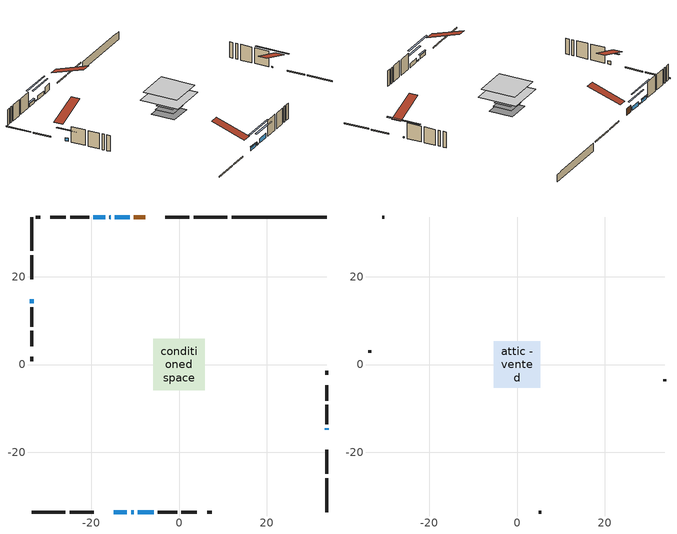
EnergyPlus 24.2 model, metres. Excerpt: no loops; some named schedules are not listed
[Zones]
conditioned space
 floor outside (Floor1 construction): -2.58,-2.58 -2.58,2.58 2.58,2.58 2.58,-2.58 z1.07
 floor adiabatic (AdiabaticFloorConstruction): -5.92,-5.92 -5.92,5.92 5.92,5.92 5.92,-5.92 z3.51
 floor foundation (Slab1 construction): -3.65,-3.65 -3.65,3.65 3.65,3.65 3.65,-3.65 z-1.37
 floor foundation (Slab2 construction): -2.8,-2.8 -2.8,2.8 2.8,2.8 2.8,-2.8 z0
 wall outside (RimJoist1 construction): 11.05,33.62 3.31,33.62 / -33.62,-33.62 -25.88,-33.62 / -33.62,33.62 -33.62,25.88 / 33.62,-33.62 33.62,-25.88 z1.07:1.37
 wall outside (RimJoist2 construction): 2.38,33.62 -3.11,33.62 / -24.95,-33.62 -19.46,-33.62 / -33.62,24.95 -33.62,19.46 / 33.62,-24.95 33.62,-19.46 z1.07:1.37
 wall outside (AdiabaticWallConstruction 1): -7.7,33.62 -10.32,33.62 z1.07:3.1
 wall outside (AdiabaticWallConstruction): -11.25,33.62 -14.6,33.62 z1.07:2.24; -14.87,-33.62 -11.87,-33.62 z1.07:2.12; 33.62,-14.87 33.62,-14.55 / -15.53,33.62 -15.84,33.62 / -10.94,-33.62 -10.32,-33.62 z1.07:1.4; -9.39,-33.62 -5.72,-33.62 z1.07:2.35; -33.62,14.87 -33.62,13.95 z1.07:2.03; -16.77,33.62 -19.5,33.62 z1.07:2.02
 wall outside (Wall1 construction): -20.43,33.62 -24.84,33.62 / -4.79,-33.62 -0.38,-33.62 / -33.62,13.02 -33.62,8.62 / 33.62,-13.63 33.62,-9.22 z1.07:5.95
 wall outside (Wall2 construction): -25.77,33.62 -29.29,33.62 / 0.55,-33.62 4.07,-33.62 / -33.62,7.69 -33.62,4.17 / 33.62,-8.29 33.62,-4.77 z1.07:5.95
 wall outside (Wall4 construction): -31.68,33.62 -32.69,33.62 / 6.46,-33.62 7.47,-33.62 / -33.62,1.77 -33.62,0.76 / 33.62,-2.38 33.62,-1.37 z1.07:5.95
 wall foundation (FoundationWall1 construction): 11.98,33.62,-1.37 11.98,33.62,1.07 31.46,33.62,1.07 31.46,33.62,0.89 33.62,33.62,0.89 33.62,33.62,-1.37
 window (WindowConstruction): -11.25,33.62 -14.6,33.62 z1.07:2.24
 window (WindowConstruction 4): -14.87,-33.62 -11.87,-33.62 z1.07:2.12
 window (WindowConstruction 5): 33.62,-14.87 33.62,-14.56 z1.07:1.39
 window (WindowConstruction 6): -15.53,33.62 -15.84,33.62 z1.07:1.39
 window (WindowConstruction 7): -10.94,-33.62 -10.32,-33.62 z1.07:1.39
 window (WindowConstruction 1): -9.39,-33.62 -5.72,-33.62 z1.07:2.35
 window (WindowConstruction 2): -33.62,14.87 -33.62,13.95 z1.07:2.02
 window (WindowConstruction 3): -16.77,33.62 -19.5,33.62 z1.07:2.02
 door (Door): -7.7,33.62 -10.32,33.62 z1.07:3.1
 ceiling adiabatic (AdiabaticFloorConstruction): 5.92,-5.92 5.92,5.92 -5.92,5.92 -5.92,-5.92 z3.51
attic - vented
 floor to conditioned space (Floor2 construction Reversed): -5.33,-5.33 -5.33,5.33 5.33,5.33 5.33,-5.33 z5.95
 wall outside (Wall3 construction): -30.22,33.62 -30.75,33.62 / 5,-33.62 5.53,-33.62 / -33.62,3.24 -33.62,2.7 / 33.62,-3.84 33.62,-3.31 z1.07:5.95
 roof outside (Roof1 construction): -6.78,33.62,5.95 -6.78,23.23,9.41 -4.04,23.23,9.41 -4.04,33.62,5.95; -15.79,-33.62,5.95 -15.79,-23.23,9.41 -18.53,-23.23,9.41 -18.53,-33.62,5.95; -33.62,15.79,5.95 -23.23,15.79,9.41 -23.23,18.53,9.41 -33.62,18.53,5.95; 33.62,-15.79,5.95 23.23,-15.79,9.41 23.23,-18.53,9.41 33.62,-18.53,5.95
shading: -17.24,33.62 -8.61,33.62 -8.61,34.03 -17.24,34.03 z4.88; -11.67,-33.62 -15.07,-33.62 -15.07,-34.03 -11.67,-34.03 z2.32; 33.62,-9.48 33.62,-19.95 34.03,-19.95 34.03,-9.48 z6.47; -20.92,33.62 -10.45,33.62 -10.45,34.03 -20.92,34.03 z6.47; -5.24,-33.62 -16.02,-33.62 -16.02,-34.03 -5.24,-34.03 z6.47; -3.08,-33.62 -12.03,-33.62 -12.03,-34.03 -3.08,-34.03 z4.99; -33.62,11.31 -33.62,17.51 -34.03,17.51 -34.03,11.31 z4.66; -19.7,33.62 -16.57,33.62 -16.57,34.03 -19.7,34.03 z2.23
[Building]
Building 1: Terrain=Suburbs
[Site:Location]
Saskatoon Intl AP_SK: Latitude {deg}=52.17; Longitude {deg}=-106.7; Time Zone {hr}=-6; Elevation {m}=504; Keep Site Location Information=Yes
[Site:GroundTemperature:Shallow]
-3.29371, -5.9198, -6.13011, -4.88389, 0.118965, 5.09852, 9.41553, 12.1502, 12.3826, 10.1583, 5.95142, 1.12462
[Site:WaterMainsTemperature]
Calculation Method=Schedule; Temperature Schedule=mains temperature schedule
[Material] Roughness=Rough; Thermal Absorptance=0.9
Name | Thickness {m} | Conductivity {W/m-K} | Density {kg/m3} | Specific Heat {J/kg-K} | Solar Absorptance | Visible Absorptance
asphalt or fiberglass shingles | 0.00635 | 0.162714 | 1121.4 | 1465.45 | 0.84 | 0.84
ceiling loosefill ins | 0.254 | 0.0480833 | 16.02 | 1046.75 | 0.7 | 0.7
ceiling stud and cavity | 0.1397 | 0.122813 | 65.682 | 1177.47 | 0.7 | 0.7
concrete 4.0 in. | 0.1016 | 1.803125 | 2242.8 | 837.4 | 0.7 | 0.7
concrete 8.0 in. | 0.2032 | 1.803125 | 2242.8 | 837.4 | 0.7 | 0.7
door material | 0.04445 | 0.0451087 | 512.64 | 1214.23 | 0.7 | 0.7
exterior vertical ins | 0.0451399 | 0.029427 | 32.04 | 1214.23 | 0.7 | 0.7
floor covering | 0.0127 | 0.0433444 | 54.468 | 1339.84 | 0.6 | 0.6
floor rigid ins; rim joist rigid ins; wall rigid ins | 0.051816 | 0.029427 | 32.04 | 1214.23 | 0.7 | 0.7
floor rigid ins 1; wall rigid ins 1 | 0.512978 | 0.029427 | 32.04 | 1214.23 | 0.7 | 0.7
floor stud and cavity | 0.1397 | 0.35706 | 92.3553 | 1139.71 | 0.7 | 0.7
floor stud and cavity 1 | 0.1397 | 1.75129 | 37.0049 | 1207.88 | 0.7 | 0.7
furniture material conditioned space 1 | 0.1524 | 0.115458 | 640.8 | 1214.23 | 0.6 | 0.6
gypsum board | 0.0127 | 0.160291 | 801 | 837.4 | 0.6 | 0.6
gypsum board 1 | 0.0127 | 0.160291 | 801 | 837.4 | 0.7 | 0.7
osb sheathing 0.5 in. | 0.0127 | 0.115458 | 512.64 | 1214.23 | 0.7 | 0.7
osb sheathing 0.75 in. | 0.01905 | 0.115458 | 512.64 | 1214.23 | 0.7 | 0.7
osb sheathing 2.0 in. | 0.0508 | 0.115458 | 512.64 | 1214.23 | 0.7 | 0.7
rim joist stud and cavity | 0.0508 | 0.0451784 | 125.044 | 1163.47 | 0.6 | 0.6
rim joist stud and cavity 1 | 0.0508 | 0.040317 | 125.044 | 1163.47 | 0.6 | 0.6
wall stud and cavity | 0.1397 | 0.196872 | 139.0536 | 1170.24 | 0.7 | 0.7
wall stud and cavity 1 | 0.1397 | 0.203435 | 139.0536 | 1170.24 | 0.7 | 0.7
wall stud and cavity 2 | 0.0889 | 6.9971 | 50.32683 | 1063.81 | 0.6 | 0.6
wall stud and cavity 3 | 0.1397 | 0.305721 | 139.0536 | 1170.24 | 0.7 | 0.7
wall stud and cavity 4 | 0.0889 | 0.380278 | 52.3479 | 1209.89 | 0.7 | 0.7
wall stud and cavity 5 | 0.0889 | 0.391764 | 83.0341 | 1211.67 | 0.7 | 0.7
wood siding | 0.0254 | 0.102417 | 544.68 | 1172.36 | 0.4 | 0.4
wood siding 1 | 0.00254 | 0.102417 | 544.68 | 1172.36 | 0.4 | 0.4
wood siding 2; wood siding 3; wood siding 4 | 0.0254 | 0.102417 | 544.68 | 1172.36 | 0.7 | 0.7
[WindowMaterial:SimpleGlazingSystem]
Name | U-Factor {W/m2-K} | Solar Heat Gain Coefficient
WindowMaterial | 3.30232 | 0.66
WindowMaterial 1 | 3.276206 | 0.67
WindowMaterial 2 | 3.304596 | 0.64
WindowMaterial 3 | 3.27961 | 0.65
WindowMaterial 4 | 5.96644 | 0.53
WindowMaterial 5 | 3.26144 | 0.43
[Construction]
AdiabaticFloorConstruction: floor stud and cavity 1, floor rigid ins 1, osb sheathing 0.75 in., floor covering
AdiabaticWallConstruction: wood siding 3, wall rigid ins 1, wall stud and cavity 4, gypsum board
AdiabaticWallConstruction 1: wood siding 4, wall rigid ins 1, wall stud and cavity 4, gypsum board
Door: door material
Floor1 construction: floor stud and cavity, floor rigid ins, osb sheathing 0.75 in., floor covering
Floor2 construction Reversed: gypsum board, ceiling stud and cavity, ceiling loosefill ins
FoundationWall1 construction: concrete 8.0 in., gypsum board 1
furniture construction conditioned space 1: furniture material conditioned space 1
PartitionWallConstruction: gypsum board, wall stud and cavity 5, gypsum board
RimJoist1 construction: wood siding 2, osb sheathing 2.0 in., rim joist stud and cavity
RimJoist2 construction: wood siding 2, rim joist rigid ins, osb sheathing 2.0 in., rim joist stud and cavity 1
Roof1 construction: asphalt or fiberglass shingles
Slab1 construction; Slab2 construction: concrete 4.0 in.
Wall1 construction: wood siding, wall rigid ins, osb sheathing 0.5 in., wall stud and cavity, gypsum board
Wall2 construction: wood siding, wall rigid ins, osb sheathing 0.5 in., wall stud and cavity 1, gypsum board
Wall3 construction: wood siding 1, wall stud and cavity 2
Wall4 construction: wood siding, wall rigid ins, osb sheathing 0.5 in., wall stud and cavity 3, gypsum board
WindowConstruction: WindowMaterial
WindowConstruction 1: WindowMaterial 1
WindowConstruction 2; WindowConstruction 3: WindowMaterial 2
WindowConstruction 4: WindowMaterial 3
WindowConstruction 5: WindowMaterial 4
WindowConstruction 6; WindowConstruction 7: WindowMaterial 5
[Zone] Multiplier=1; Part of Total Floor Area=Yes
Name | Volume {m3}
attic - vented | 63.9911
conditioned space | 484.2
[Space]
Name | Zone | Volume {m3}
attic - vented 1 | attic - vented | 63.9911
conditioned space 1 | conditioned space | 484.2
[ZoneInfiltration:EffectiveLeakageArea]
infil attic - vented 1: Zone or Space=attic - vented 1; Schedule=Always On Discrete; Effective Air Leakage Area {cm2}=3902.06; Stack Coefficient=0.000579978; Wind Coefficient=1.62714e-05
[ZoneMixing]
whole house fan mix: Zone or Space=attic - vented; Schedule=Always On Continuous; Design Flow Rate Calculation Method=Flow/Zone; Design Flow Rate {m3/s}=0; Source Zone or Space=conditioned space
[SurfaceProperty:ExposedFoundationPerimeter] Exposed Perimeter Calculation Method=TotalExposedPerimeter
Name | Total Exposed Perimeter {m}
Slab1 | 21.641
Slab2 | 19.355
[InternalMass] Zone or ZoneList=conditioned space; Space or SpaceList=conditioned space 1
Name | Construction | Surface Area {m2}
furniture mass conditioned space 1 | furniture construction conditioned space 1 | 100.699
partition wall mass | PartitionWallConstruction | 251.748
[Lights]
interior lighting: Zone or ZoneList or Space or SpaceList=conditioned space 1; Schedule=interior lighting schedule; Design Level Calculation Method=LightingLevel; Lighting Level {W}=343.2; Return Air Fraction=0; Fraction Radiant=0.6; Fraction Visible=0.2; Fraction Replaceable=1
[People]
occupants: Zone or ZoneList or Space or SpaceList=conditioned space 1; Number of People Schedule=occupants schedule; Number of People Calculation Method=People; Number of People=3; Fraction Radiant=0.314171; Sensible Heat Fraction=0.56303; Activity Level Schedule=occupants activity schedule; Carbon Dioxide Generation Rate {m3/s-W}=0; Enable ASHRAE 55 Comfort Warnings=No; Mean Radiant Temperature Calculation Type=EnclosureAveraged
[ElectricEquipment] Zone or ZoneList or Space or SpaceList=conditioned space 1; Design Level Calculation Method=EquipmentLevel
Name | Schedule | Design Level {W} | Fraction Latent | Fraction Radiant | Fraction Lost
clothes dryer | clothes dryer schedule | 140.772 | 0.015 | 0.081 | 0.85
clothes washer | clothes washer schedule | 32.1985 | 0.03 | 0.162 | 0.7
cooking range | cooking range schedule | 215.147 | 0.08 | 0.432 | 0.2
dishwasher | dishwasher schedule | 66.8632 | 0.3 | 0.18 | 0.4
fridge | fridge schedule | 72.9452 | 0 | 0.6 | 0
mech vent house fan | mech vent house fan schedule | 20.3 | 0 | 0 | 1
mech vent house fan cfis | mech vent house fan cfis schedule | 0 | 0 | 0 | 0
misc plug loads | misc plug loads schedule | 494.7 | 0.045 | 0.513 | 0.1
whole house fan | Always On Discrete | 0 | 0 | 0 | 1
[OtherEquipment] Zone or ZoneList or Space or SpaceList=conditioned space 1; Design Level Calculation Method=EquipmentLevel
Name | Fuel Type | Schedule | Design Level {W} | Fraction Latent | Fraction Radiant | Fraction Lost
clothes dryer 1 | Electricity | clothes dryer schedule | 0 | 0.015 | 0.081 | 0.85
cooking range 1 | Electricity | cooking range schedule | 0 | 0.08 | 0.432 | 0.2
general water use latent | None | general water use schedule | 62.594 | 1 | 0 | 0
general water use sensible | None | general water use schedule | -61.6891 | 0 | 0.6 | 0
mech vent house fan latent load | None | Always On Discrete | 0 | 1 | 0 | 0
mech vent house fan sensible load | None | Always On Discrete | 0 | 0 | 0 | 0
water heater energy adjustment1 | NaturalGas | Always On Discrete | 0.01 | 0 | 0 | 1
[ZoneInfiltration:DesignFlowRate] Zone or ZoneList or Space or SpaceList=conditioned space 1; Schedule=Always On Discrete; Design Flow Rate Calculation Method=Flow/Zone; Design Flow Rate {m3/s}=0
infil flow; natural vent flow; whole house fan flow
[AvailabilityManager:Scheduled]
furnace airloop Availability Manager: Schedule=Always On Discrete
[Foundation:Kiva] Initial Indoor Air Temperature {C}=21; Wall Depth Below Slab {m}=0.2032
Name | Wall Height Above Grade {m} | Custom Block Material Name 1 | Custom Block Depth 1 {m} | Custom Block X Position 1 {m} | Custom Block Z Position 1 {m}
Foundation Kiva 1 | 1.06997 | exterior vertical ins | 2.43998 | 0.2159 | 0
Foundation Kiva 2 | 0.1016
[Foundation:Kiva:Settings]
Soil Conductivity {W/m-K}=0.849921; Soil Density {kg/m3}=1842.3; Soil Specific Heat {J/kg-K}=418.7; Ground Solar Absorptivity=0.9; Ground Thermal Absorptivity=0.9; Ground Surface Roughness {m}=0.03; Far-Field Width {m}=40; Deep-Ground Boundary Condition=ZeroFlux; Deep-Ground Depth {m}=40; Minimum Cell Dimension {m}=0.2; Maximum Cell Growth Coefficient=3; Simulation Timestep=Timestep
[Exterior:Lights]
exterior lighting: Schedule=exterior lighting schedule; Design Level {W}=75.6
[EnergyManagementSystem:GlobalVariable]
furnace_airloop_Fan_RTF
infil_program_Qfan
infil_program_Qinf
natural_vent_program_Qnv
natural_vent_program_Qwhf
[EnergyManagementSystem:Sensor]
Name | Output:Variable or Output:Meter Index Key | Output:Variable or Output:Meter
airflow_gain | infil flow | Infiltration Sensible Heat Gain Energy
airflow_gain_1 | natural vent flow | Infiltration Sensible Heat Gain Energy
airflow_gain_2 | whole house fan flow | Infiltration Sensible Heat Gain Energy
airflow_loss | infil flow | Infiltration Sensible Heat Loss Energy
airflow_loss_1 | natural vent flow | Infiltration Sensible Heat Loss Energy
airflow_loss_2 | whole house fan flow | Infiltration Sensible Heat Loss Energy
clg_load_cond |  | Cooling:EnergyTransfer:Zone:CONDITIONED SPACE
clg_sp_s; clg_sp_s_1 | cooling setpoint | Schedule Value
clothes_dryer_exhaust_0_sch_s | clothes dryer exhaust 0 schedule | Schedule Value
cool_season | cooling season schedule | Schedule Value
htg_load_cond |  | Heating:EnergyTransfer:Zone:CONDITIONED SPACE
htg_sp_s; htg_sp_s_1 | heating setpoint | Schedule Value
ig_ee_conv | clothes dryer | Electric Equipment Convective Heating Energy
ig_ee_conv_2 | cooking range | Electric Equipment Convective Heating Energy
ig_ee_conv_4 | fridge | Electric Equipment Convective Heating Energy
ig_ee_conv_5 | misc plug loads | Electric Equipment Convective Heating Energy
ig_ee_conv_6 | whole house fan | Electric Equipment Convective Heating Energy
ig_ee_rad | clothes dryer | Electric Equipment Radiant Heating Energy
ig_ee_rad_2 | cooking range | Electric Equipment Radiant Heating Energy
ig_ee_rad_4 | fridge | Electric Equipment Radiant Heating Energy
ig_ee_rad_5 | misc plug loads | Electric Equipment Radiant Heating Energy
ig_ee_rad_6 | whole house fan | Electric Equipment Radiant Heating Energy
ig_lgt_conv | interior lighting | Lights Convective Heating Energy
ig_lgt_rad | interior lighting | Lights Radiant Heating Energy
ig_lgt_vis | interior lighting | Lights Visible Radiation Heating Energy
ig_oe_conv | clothes dryer 1 | Other Equipment Convective Heating Energy
ig_oe_conv_1 | cooking range 1 | Other Equipment Convective Heating Energy
ig_oe_conv_2 | general water use latent | Other Equipment Convective Heating Energy
ig_oe_conv_3 | general water use sensible | Other Equipment Convective Heating Energy
ig_oe_conv_4 | water heater energy adjustment1 | Other Equipment Convective Heating Energy
ig_oe_rad | clothes dryer 1 | Other Equipment Radiant Heating Energy
ig_oe_rad_1 | cooking range 1 | Other Equipment Radiant Heating Energy
ig_oe_rad_2 | general water use latent | Other Equipment Radiant Heating Energy
ig_oe_rad_3 | general water use sensible | Other Equipment Radiant Heating Energy
ig_oe_rad_4 | water heater energy adjustment1 | Other Equipment Radiant Heating Energy
ig_ppl_conv | occupants | People Convective Heating Energy
ig_ppl_rad | occupants | People Radiant Heating Energy
im_conv | furniture mass conditioned space 1 | Surface Inside Face Convection Heat Gain Energy
im_conv_1 | partition wall mass | Surface Inside Face Convection Heat Gain Energy
im_ig | furniture mass conditioned space 1 | Surface Inside Face Internal Gains Radiation Heat Gain Energy
im_ig_1 | partition wall mass | Surface Inside Face Internal Gains Radiation Heat Gain Energy
im_lgt | furniture mass conditioned space 1 | Surface Inside Face Lights Radiation Heat Gain Energy
im_lgt_1 | partition wall mass | Surface Inside Face Lights Radiation Heat Gain Energy
im_sol | furniture mass conditioned space 1 | Surface Inside Face Solar Radiation Heat Gain Energy
im_sol_1 | partition wall mass | Surface Inside Face Solar Radiation Heat Gain Energy
im_surf | furniture mass conditioned space 1 | Surface Inside Face Net Surface Thermal Radiation Heat Gain Energy
im_surf_1 | partition wall mass | Surface Inside Face Net Surface Thermal Radiation Heat Gain Energy
mv_conv | mech vent house fan | Electric Equipment Convective Heating Energy
mv_conv_1 | mech vent house fan cfis | Electric Equipment Convective Heating Energy
mv_conv_2 | mech vent house fan latent load | Other Equipment Convective Heating Energy
mv_conv_3 | mech vent house fan sensible load | Other Equipment Convective Heating Energy
mv_rad | mech vent house fan | Electric Equipment Radiant Heating Energy
mv_rad_1 | mech vent house fan cfis | Electric Equipment Radiant Heating Energy
mv_rad_2 | mech vent house fan latent load | Other Equipment Radiant Heating Energy
mv_rad_3 | mech vent house fan sensible load | Other Equipment Radiant Heating Energy
natural_vent_s | natural vent schedule | Schedule Value
out_pb_s |  | Site Outdoor Air Barometric Pressure
out_wt_s |  | Site Outdoor Air Humidity Ratio
site_vw_s |  | Site Wind Speed
ss_back_out | Window1 | Surface Window Shortwave from Zone Back Out Window Heat Transfer Rate
ss_back_out_1 | Window11 | Surface Window Shortwave from Zone Back Out Window Heat Transfer Rate
ss_back_out_2 | Window14 | Surface Window Shortwave from Zone Back Out Window Heat Transfer Rate
ss_back_out_3 | Window15 | Surface Window Shortwave from Zone Back Out Window Heat Transfer Rate
ss_back_out_4 | Window16 | Surface Window Shortwave from Zone Back Out Window Heat Transfer Rate
ss_back_out_5 | Window4 | Surface Window Shortwave from Zone Back Out Window Heat Transfer Rate
ss_back_out_6 | Window7 | Surface Window Shortwave from Zone Back Out Window Heat Transfer Rate
ss_back_out_7 | Window8 | Surface Window Shortwave from Zone Back Out Window Heat Transfer Rate
ss_conv | Door1 | Surface Inside Face Convection Heat Gain Energy
ss_conv_1 | Window1 | Surface Inside Face Convection Heat Gain Energy
ss_conv_2 | Window11 | Surface Inside Face Convection Heat Gain Energy
ss_conv_3 | Window14 | Surface Inside Face Convection Heat Gain Energy
ss_conv_4 | Window15 | Surface Inside Face Convection Heat Gain Energy
ss_conv_5 | Window16 | Surface Inside Face Convection Heat Gain Energy
ss_conv_6 | Window4 | Surface Inside Face Convection Heat Gain Energy
ss_conv_7 | Window7 | Surface Inside Face Convection Heat Gain Energy
ss_conv_8 | Window8 | Surface Inside Face Convection Heat Gain Energy
ss_ig | Door1 | Surface Inside Face Internal Gains Radiation Heat Gain Energy
ss_ig_1 | Window1 | Surface Inside Face Internal Gains Radiation Heat Gain Energy
ss_ig_2 | Window11 | Surface Inside Face Internal Gains Radiation Heat Gain Energy
ss_ig_3 | Window14 | Surface Inside Face Internal Gains Radiation Heat Gain Energy
ss_ig_4 | Window15 | Surface Inside Face Internal Gains Radiation Heat Gain Energy
ss_ig_5 | Window16 | Surface Inside Face Internal Gains Radiation Heat Gain Energy
ss_ig_6 | Window4 | Surface Inside Face Internal Gains Radiation Heat Gain Energy
ss_ig_7 | Window7 | Surface Inside Face Internal Gains Radiation Heat Gain Energy
ss_ig_8 | Window8 | Surface Inside Face Internal Gains Radiation Heat Gain Energy
ss_lgt | Door1 | Surface Inside Face Lights Radiation Heat Gain Energy
ss_sol | Door1 | Surface Inside Face Solar Radiation Heat Gain Energy
ss_surf | Door1 | Surface Inside Face Net Surface Thermal Radiation Heat Gain Energy
ss_surf_1 | Window1 | Surface Inside Face Net Surface Thermal Radiation Heat Gain Energy
ss_surf_2 | Window11 | Surface Inside Face Net Surface Thermal Radiation Heat Gain Energy
ss_surf_3 | Window14 | Surface Inside Face Net Surface Thermal Radiation Heat Gain Energy
ss_surf_4 | Window15 | Surface Inside Face Net Surface Thermal Radiation Heat Gain Energy
ss_surf_5 | Window16 | Surface Inside Face Net Surface Thermal Radiation Heat Gain Energy
ss_surf_6 | Window4 | Surface Inside Face Net Surface Thermal Radiation Heat Gain Energy
ss_surf_7 | Window7 | Surface Inside Face Net Surface Thermal Radiation Heat Gain Energy
ss_surf_8 | Window8 | Surface Inside Face Net Surface Thermal Radiation Heat Gain Energy
ss_trans_in | Window1 | Surface Window Transmitted Solar Radiation Rate
ss_trans_in_1 | Window11 | Surface Window Transmitted Solar Radiation Rate
ss_trans_in_2 | Window14 | Surface Window Transmitted Solar Radiation Rate
ss_trans_in_3 | Window15 | Surface Window Transmitted Solar Radiation Rate
ss_trans_in_4 | Window16 | Surface Window Transmitted Solar Radiation Rate
ss_trans_in_5 | Window4 | Surface Window Transmitted Solar Radiation Rate
ss_trans_in_6 | Window7 | Surface Window Transmitted Solar Radiation Rate
ss_trans_in_7 | Window8 | Surface Window Transmitted Solar Radiation Rate
ss_trans_out | Window1 | Surface Inside Face Initial Transmitted Diffuse Transmitted Out Window Solar Radiation Rate
ss_trans_out_1 | Window11 | Surface Inside Face Initial Transmitted Diffuse Transmitted Out Window Solar Radiation Rate
ss_trans_out_2 | Window14 | Surface Inside Face Initial Transmitted Diffuse Transmitted Out Window Solar Radiation Rate
ss_trans_out_3 | Window15 | Surface Inside Face Initial Transmitted Diffuse Transmitted Out Window Solar Radiation Rate
ss_trans_out_4 | Window16 | Surface Inside Face Initial Transmitted Diffuse Transmitted Out Window Solar Radiation Rate
ss_trans_out_5 | Window4 | Surface Inside Face Initial Transmitted Diffuse Transmitted Out Window Solar Radiation Rate
ss_trans_out_6 | Window7 | Surface Inside Face Initial Transmitted Diffuse Transmitted Out Window Solar Radiation Rate
ss_trans_out_7 | Window8 | Surface Inside Face Initial Transmitted Diffuse Transmitted Out Window Solar Radiation Rate
s_conv | Floor1 | Surface Inside Face Convection Heat Gain Energy
s_conv_1 | Floor2 | Surface Inside Face Convection Heat Gain Energy
s_conv_10 | RimJoist2:180 | Surface Inside Face Convection Heat Gain Energy
s_conv_11 | RimJoist2:270 | Surface Inside Face Convection Heat Gain Energy
s_conv_12 | RimJoist2:90 | Surface Inside Face Convection Heat Gain Energy
s_conv_13 | Slab1 | Surface Inside Face Convection Heat Gain Energy
s_conv_14 | Slab2 | Surface Inside Face Convection Heat Gain Energy
s_conv_15 | Wall1:0 | Surface Inside Face Convection Heat Gain Energy
s_conv_16 | Wall1:180 | Surface Inside Face Convection Heat Gain Energy
s_conv_17 | Wall1:270 | Surface Inside Face Convection Heat Gain Energy
s_conv_18 | Wall1:90 | Surface Inside Face Convection Heat Gain Energy
s_conv_19 | Wall2:0 | Surface Inside Face Convection Heat Gain Energy
s_conv_2 | FoundationWall1 | Surface Inside Face Convection Heat Gain Energy
s_conv_20 | Wall2:180 | Surface Inside Face Convection Heat Gain Energy
s_conv_21 | Wall2:270 | Surface Inside Face Convection Heat Gain Energy
s_conv_22 | Wall2:90 | Surface Inside Face Convection Heat Gain Energy
s_conv_23 | Wall4:0 | Surface Inside Face Convection Heat Gain Energy
s_conv_24 | Wall4:180 | Surface Inside Face Convection Heat Gain Energy
s_conv_25 | Wall4:270 | Surface Inside Face Convection Heat Gain Energy
s_conv_26 | Wall4:90 | Surface Inside Face Convection Heat Gain Energy
s_conv_3 | inferred conditioned ceiling | Surface Inside Face Convection Heat Gain Energy
s_conv_4 | inferred conditioned floor | Surface Inside Face Convection Heat Gain Energy
s_conv_5 | RimJoist1:0 | Surface Inside Face Convection Heat Gain Energy
s_conv_6 | RimJoist1:180 | Surface Inside Face Convection Heat Gain Energy
s_conv_7 | RimJoist1:270 | Surface Inside Face Convection Heat Gain Energy
s_conv_8 | RimJoist1:90 | Surface Inside Face Convection Heat Gain Energy
s_conv_9 | RimJoist2:0 | Surface Inside Face Convection Heat Gain Energy
s_ig | Floor1 | Surface Inside Face Internal Gains Radiation Heat Gain Energy
s_ig_1 | Floor2 | Surface Inside Face Internal Gains Radiation Heat Gain Energy
s_ig_10 | RimJoist2:180 | Surface Inside Face Internal Gains Radiation Heat Gain Energy
s_ig_11 | RimJoist2:270 | Surface Inside Face Internal Gains Radiation Heat Gain Energy
s_ig_12 | RimJoist2:90 | Surface Inside Face Internal Gains Radiation Heat Gain Energy
s_ig_13 | Slab1 | Surface Inside Face Internal Gains Radiation Heat Gain Energy
s_ig_14 | Slab2 | Surface Inside Face Internal Gains Radiation Heat Gain Energy
s_ig_15 | Wall1:0 | Surface Inside Face Internal Gains Radiation Heat Gain Energy
s_ig_16 | Wall1:180 | Surface Inside Face Internal Gains Radiation Heat Gain Energy
s_ig_17 | Wall1:270 | Surface Inside Face Internal Gains Radiation Heat Gain Energy
s_ig_18 | Wall1:90 | Surface Inside Face Internal Gains Radiation Heat Gain Energy
s_ig_19 | Wall2:0 | Surface Inside Face Internal Gains Radiation Heat Gain Energy
s_ig_2 | FoundationWall1 | Surface Inside Face Internal Gains Radiation Heat Gain Energy
s_ig_20 | Wall2:180 | Surface Inside Face Internal Gains Radiation Heat Gain Energy
